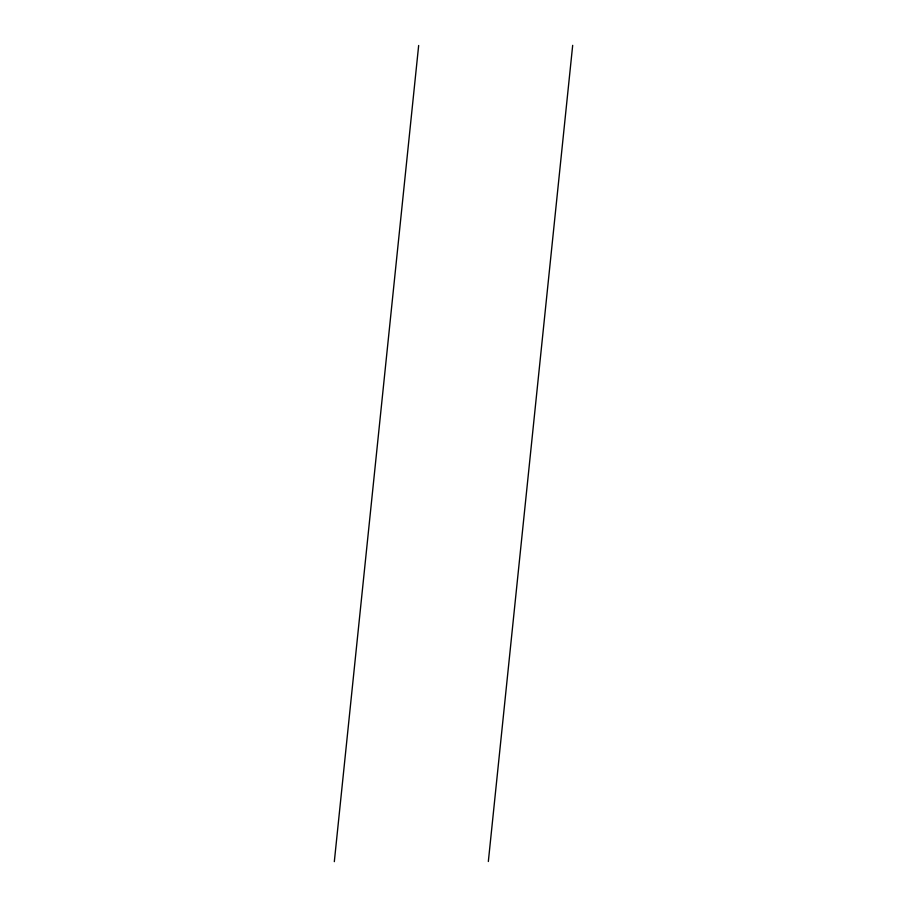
<?xml version="1.0" encoding="UTF-8"?>
<svg xmlns="http://www.w3.org/2000/svg" width="907" height="907" viewBox="0 0 907 907"><rect width="100%" height="100%" fill="white"/><g stroke="black" fill="none" stroke-linecap="round" stroke-linejoin="round"><path stroke-width="1.36" d="M334.32 861.65L418.66 45.497M488.34 861.503L572.68 45.35"/></g></svg>
